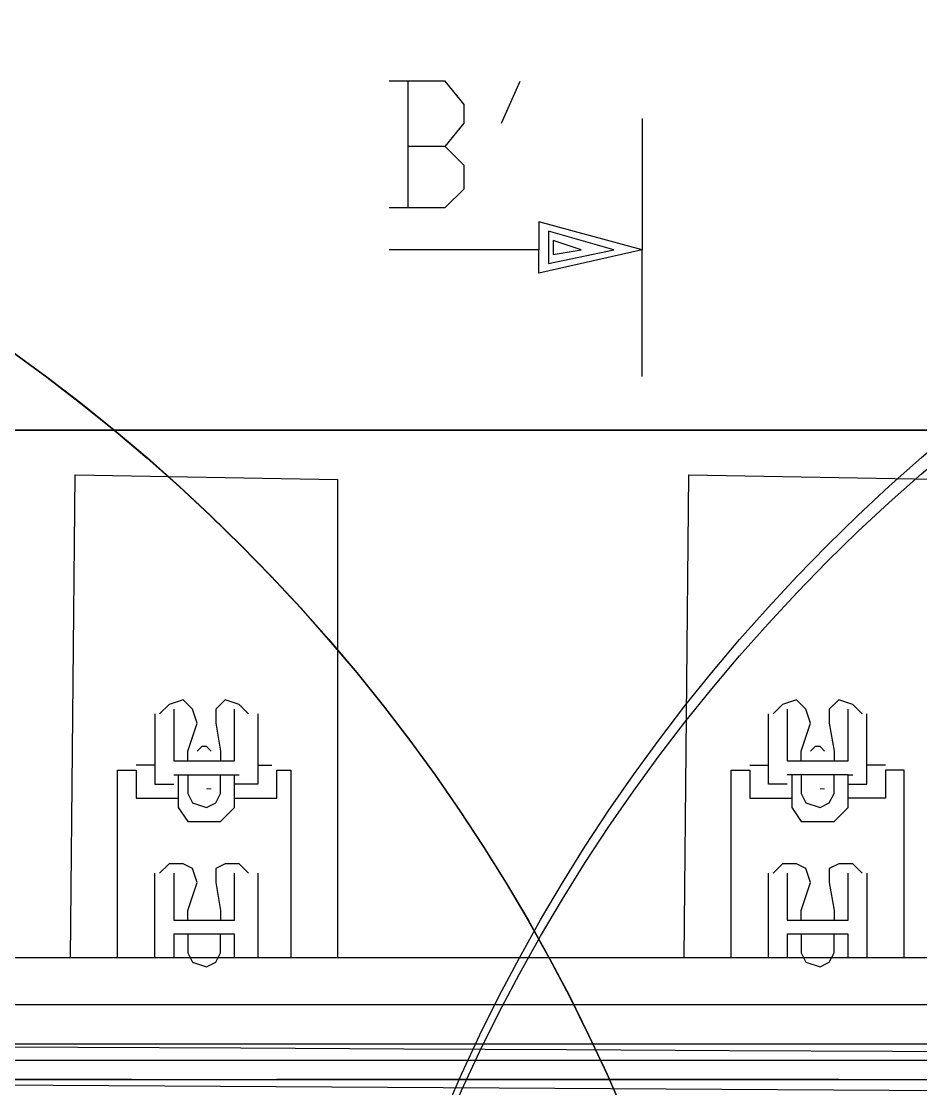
# Model space of a CAD drawing. Header units: millimetres. Extents: x -45 to 90, y -17 to 16.
# Drawn here: x 1.222 to 2.102, y 0.706 to 1.75 of the extents above; entities that cross this region are included whole.
import ezdxf

# ---------------------------------------------------------------- set-up
doc = ezdxf.new("R2010")
doc.units = ezdxf.units.MM
doc.layers.add('PDF_Geometry', color=7, linetype='Continuous')

msp = doc.modelspace()

# ---------------------------------------------------------------- linework, layer by layer
at = {"color": 5}
msp.add_line((0, 1.35), (53.4325, 1.35), dxfattribs=at)
at = {"color": 2}
msp.add_line((0, 0.75), (53.4325, 0.75), dxfattribs=at)
at = {"color": 6}
msp.add_lwpolyline([(-0.0021, -1.3499), (23.64, -1.95), (23.7209, 1.35), (0.0002, 1.3501)], close=True, dxfattribs=at)
at = {"color": 4}
for centre in [(0.1994, 0), (0.1994, -0.0004), (3.2478, 0), (3.2478, -0.0159)]:
    msp.add_circle(centre, 1.75, dxfattribs=at)
at = {"color": 2}
msp.add_arc((-0.8299, -500.0575), 500.8082, 85.235272, 89.904911, dxfattribs=at)
at = {"layer": 'PDF_Geometry', "lineweight": 25}
for points in [[(1.6365, 1.6276), (1.6549, 1.6503), (1.6549, 1.6686), (1.6365, 1.6915), (1.5815, 1.6915)], [(1.5999, 1.6915), (1.5999, 1.5678)], [(1.6915, 1.6503), (1.7099, 1.6915)], [(1.8291, 1.6549), (1.8291, 1.5265), (1.7282, 1.5036), (1.7282, 1.5265), (1.5815, 1.5265)], [(1.5815, 1.5678), (1.6365, 1.5678), (1.6549, 1.5861), (1.6549, 1.609), (1.6365, 1.6276), (1.5999, 1.6276)], [(1.8291, 1.4027), (1.8291, 1.5265), (1.7282, 1.554), (1.7282, 1.5265)], [(1.2698, 0.8343), (1.2744, 1.3065), (1.5311, 1.3019), (1.5311, 0.8343)], [(1.8703, 0.8343), (1.8749, 1.3065), (2.1316, 1.3019), (2.1316, 0.8343)], [(1.3844, 1.0268), (1.3844, 1.036), (1.3936, 1.0635), (1.389, 1.0773), (1.3798, 1.0864), (1.3661, 1.0819), (1.3569, 1.0727)], [(1.444, 1.0727), (1.4348, 1.0819), (1.4211, 1.0864), (1.4119, 1.0773), (1.4119, 1.0635), (1.4165, 1.036), (1.4165, 1.0268)], [(1.9849, 1.0268), (1.9849, 1.036), (1.9941, 1.0635), (1.9895, 1.0773), (1.9803, 1.0864), (1.9666, 1.0819), (1.9574, 1.0727)], [(2.0445, 1.0727), (2.0353, 1.0819), (2.0216, 1.0864), (2.0124, 1.0773), (2.0124, 1.0635), (2.017, 1.036), (2.017, 1.0268)], [(1.3707, 1.0773), (1.3707, 1.0268), (1.4302, 1.0268), (1.4302, 1.0773)], [(1.9712, 1.0773), (1.9712, 1.0268), (2.0308, 1.0268), (2.0308, 1.0773)], [(1.3523, 1.0727), (1.3523, 1.0223), (1.334, 1.0223)], [(1.4532, 1.0727), (1.4532, 1.0223), (1.4669, 1.0223)], [(1.9345, 1.0223), (1.9528, 1.0223), (1.9528, 1.0727)], [(2.0674, 1.0223), (2.0491, 1.0223), (2.0491, 1.0727)], [(1.4073, 1.036), (1.4027, 1.0406), (1.3982, 1.0406), (1.3936, 1.036)], [(2.0078, 1.036), (2.0033, 1.0406), (1.9987, 1.0406), (1.9941, 1.036)], [(1.3156, 0.8343), (1.3156, 1.0177), (1.334, 1.0177), (1.334, 0.9902), (1.3752, 0.9902)], [(1.3523, 1.0223), (1.3523, 1.0039), (1.3707, 1.0039)], [(1.3707, 1.0131), (1.3752, 1.0131), (1.4302, 1.0131)], [(1.3752, 1.0131), (1.3752, 0.981), (1.3844, 0.9672), (1.4165, 0.9672), (1.4302, 0.981), (1.4302, 1.0131), (1.4348, 1.0131)], [(1.3844, 1.0131), (1.3844, 0.9948), (1.389, 0.9856), (1.4027, 0.981), (1.4119, 0.9856), (1.4165, 0.9948), (1.4165, 1.0131)], [(1.4532, 1.0223), (1.4532, 1.0039), (1.4302, 1.0039)], [(1.4302, 0.9902), (1.4715, 0.9902), (1.4715, 1.0177), (1.4853, 1.0177), (1.4853, 0.8343)], [(1.9162, 0.8343), (1.9162, 1.0177), (1.9345, 1.0177), (1.9345, 0.9902), (1.9758, 0.9902)], [(1.9712, 1.0039), (1.9528, 1.0039), (1.9528, 1.0223)], [(1.9758, 1.0131), (1.9758, 0.981), (1.9849, 0.9672), (2.017, 0.9672), (2.0308, 0.981), (2.0308, 1.0131), (1.9758, 1.0131), (1.9712, 1.0131)], [(1.9849, 1.0131), (1.9849, 0.9948), (1.9895, 0.9856), (2.0033, 0.981), (2.0124, 0.9856), (2.017, 0.9948), (2.017, 1.0131)], [(2.0308, 1.0039), (2.0491, 1.0039), (2.0491, 1.0223)], [(2.0858, 0.8343), (2.0858, 1.0177), (2.0674, 1.0177), (2.0674, 0.9902), (2.0308, 0.9902)], [(2.0308, 1.0131), (2.0353, 1.0131)], [(1.3844, 0.871), (1.3844, 0.8802), (1.3936, 0.9077), (1.389, 0.9214), (1.3798, 0.926), (1.3661, 0.926), (1.3569, 0.9168)], [(1.444, 0.9168), (1.4348, 0.926), (1.4211, 0.926), (1.4119, 0.9214), (1.4119, 0.9077), (1.4165, 0.8802), (1.4165, 0.871)], [(1.9849, 0.871), (1.9849, 0.8802), (1.9941, 0.9077), (1.9895, 0.9214), (1.9803, 0.926), (1.9666, 0.926), (1.9574, 0.9168)], [(2.0445, 0.9168), (2.0353, 0.926), (2.0216, 0.926), (2.0124, 0.9214), (2.0124, 0.9077), (2.017, 0.8802), (2.017, 0.871)], [(1.3523, 0.8343), (1.3523, 0.9168)], [(1.3707, 0.9168), (1.3707, 0.871), (1.4302, 0.871), (1.4302, 0.9168)], [(1.4532, 0.9168), (1.4532, 0.8343)], [(1.9528, 0.8343), (1.9528, 0.9168)], [(1.9712, 0.9168), (1.9712, 0.871), (2.0308, 0.871), (2.0308, 0.9168)], [(2.0491, 0.9168), (2.0491, 0.8343)], [(1.4302, 0.8343), (1.4302, 0.8572), (1.3707, 0.8572), (1.3707, 0.8343)], [(1.3844, 0.8572), (1.3844, 0.8389), (1.389, 0.8297), (1.4027, 0.8253), (1.4119, 0.8297), (1.4165, 0.8389), (1.4165, 0.8572)], [(2.0308, 0.8343), (2.0308, 0.8572), (1.9712, 0.8572), (1.9712, 0.8343)], [(1.9849, 0.8572), (1.9849, 0.8389), (1.9895, 0.8297), (2.0033, 0.8253), (2.0124, 0.8297), (2.017, 0.8389), (2.017, 0.8572)], [(-0.4813, 0.8343), (14.6738, 0.8343)], [(-0.8068, 0.7885), (-0.7472, 0.7885), (16.7183, 0.7885), (16.7779, 0.7885)], [(9.6633, 0.7107), (9.2508, 0.7151), (9.1407, 0.7197), (9.0628, 0.7197), (8.5402, 0.7289), (8.4623, 0.7335), (8.2835, 0.7335), (7.683, 0.7335), (-0.0046, 0.7335)], [(16.0903, 0.4309), (14.5408, 0.4815), (12.9501, 0.5272), (10.6122, 0.5868), (8.2789, 0.6326), (7.683, 0.6464), (3.9882, 0.6922), (0.298, 0.7151), (0.1971, 0.7151), (-0.0046, 0.7151), (0.1971, 0.7151), (7.683, 0.7151), (8.2789, 0.706), (10.6168, 0.6601), (12.9501, 0.6005), (14.5408, 0.5547), (16.0903, 0.5043), (16.2553, 0.4997), (16.7137, 0.4815), (16.7733, 0.4815)]]:
    msp.add_lwpolyline(points, dxfattribs=at)
for points in [[(1.7374, 1.5448), (1.7374, 1.513), (1.8016, 1.5265)], [(1.742, 1.5357), (1.742, 1.5219), (1.7695, 1.5265)], [(1.3294, 0.7151), (1.2973, 0.7151), (0.871, 0.7151)], [(2.0216, 0.7151), (1.8245, 0.7151), (1.4715, 0.7151)]]:
    msp.add_lwpolyline(points, close=True, dxfattribs=at)
at = {"layer": 'PDF_Geometry', "lineweight": 9}
for points in [[(1.4027, 0.9993), (1.4073, 0.9993)], [(2.0033, 0.9993), (2.0078, 0.9993)], [(1.4027, 0.7151), (1.4073, 0.7151)], [(2.0033, 0.7151), (2.0078, 0.7151)]]:
    msp.add_lwpolyline(points, dxfattribs=at)

doc.saveas('drawing.dxf')
